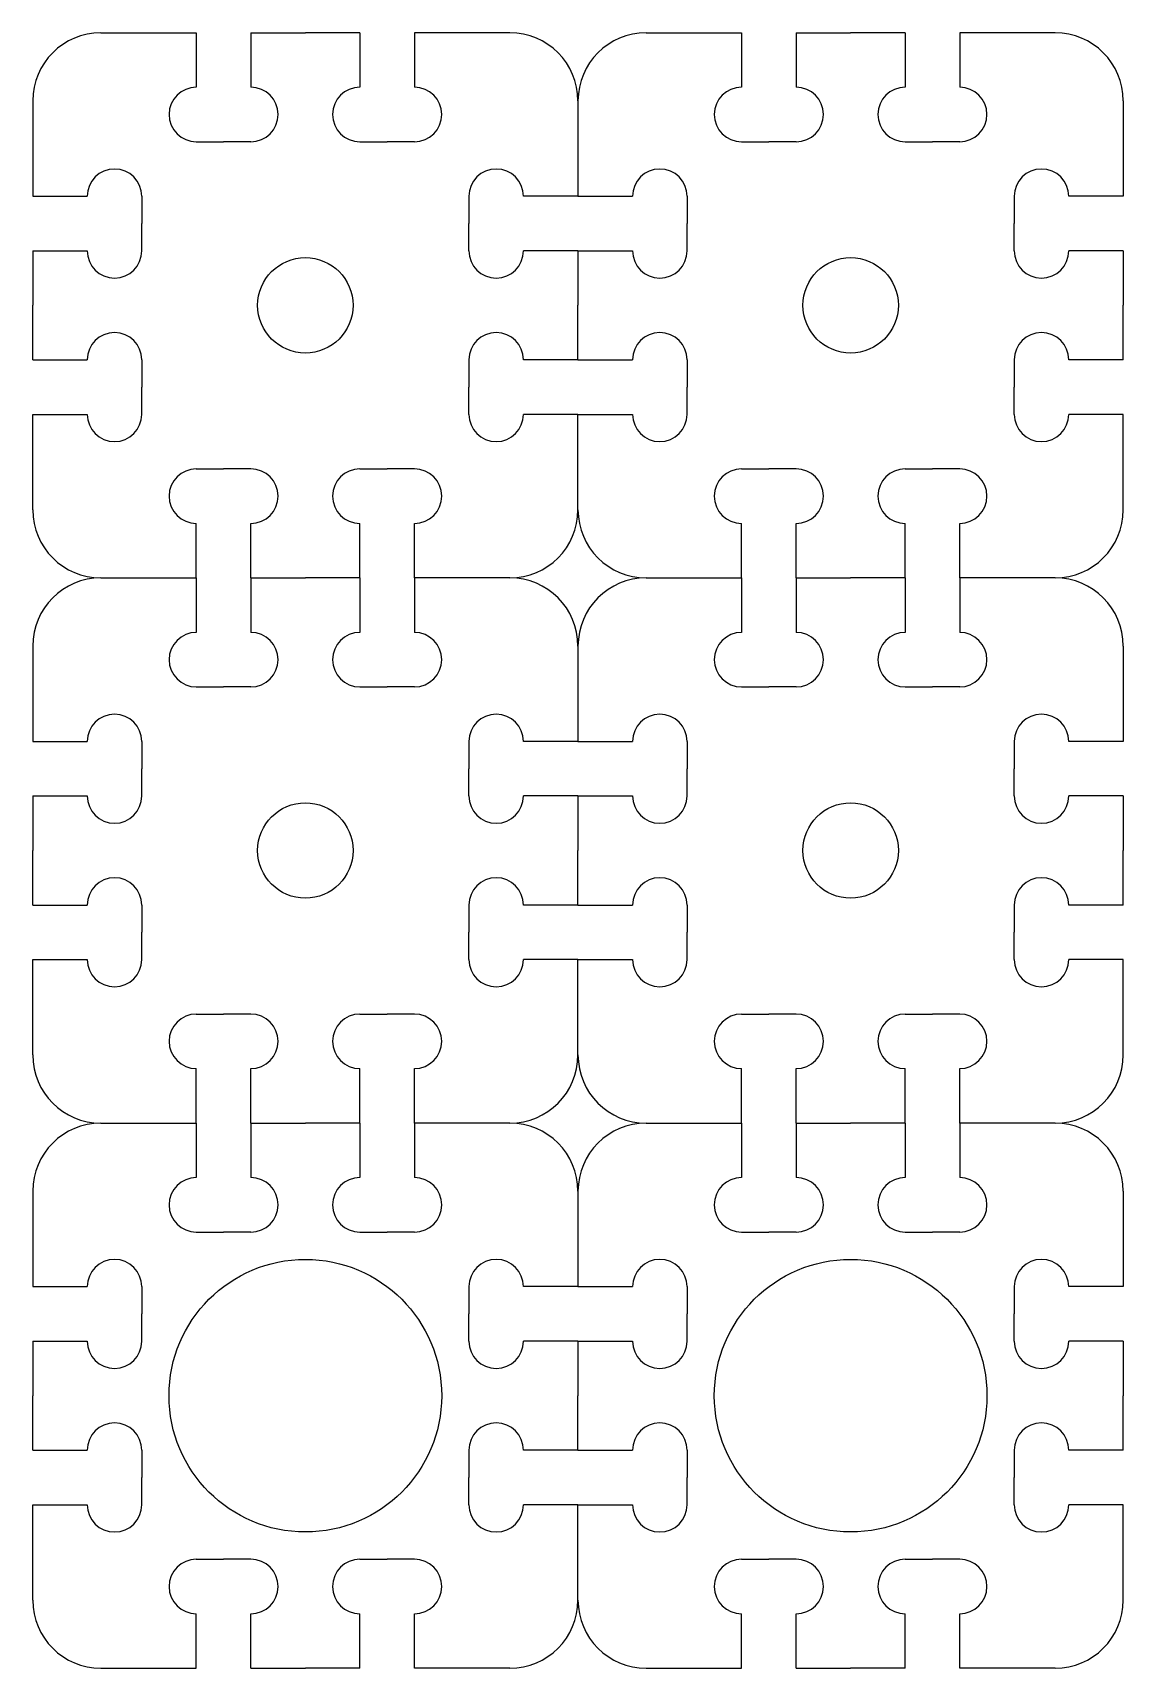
# Model space of a CAD drawing. Extents: x 0 to 80, y 0 to 120.
import ezdxf

# ---------------------------------------------------------------- set-up
doc = ezdxf.new("R2010")
doc.units = 0
doc.layers.get('0').update_dxf_attribs({"lineweight": 25, "true_color": 0x000000})

msp = doc.modelspace()

# ---------------------------------------------------------------- linework, layer by layer
for p, q in [((5, 120), (12, 120)), ((12, 120), (12, 116)), ((16, 120), (16, 116)), ((16, 120), (20, 120)), ((24, 120), (20, 120)), ((24, 120), (24, 116)), ((35, 120), (28, 120)), ((28, 120), (28, 116)), ((45, 120), (52, 120)), ((52, 120), (52, 116)), ((56, 120), (56, 116)), ((56, 120), (60, 120)), ((64, 120), (60, 120)), ((64, 120), (64, 116)), ((75, 120), (68, 120)), ((68, 120), (68, 116)), ((0, 115), (0, 108)), ((40, 115), (40, 108)), ((40, 115), (40, 108)), ((80, 115), (80, 108)), ((12, 112), (14, 112)), ((16, 112), (14, 112)), ((24, 112), (26, 112)), ((28, 112), (26, 112)), ((52, 112), (54, 112)), ((56, 112), (54, 112)), ((64, 112), (66, 112)), ((68, 112), (66, 112)), ((8, 108), (8, 106)), ((48, 108), (48, 106)), ((0, 108), (4, 108)), ((32, 108), (32, 106)), ((40, 108), (36, 108)), ((40, 108), (44, 108)), ((72, 108), (72, 106)), ((80, 108), (76, 108)), ((8, 104), (8, 106)), ((32, 104), (32, 106)), ((48, 104), (48, 106)), ((72, 104), (72, 106)), ((0, 104), (0, 100)), ((0, 104), (4, 104)), ((40, 104), (36, 104)), ((40, 104), (40, 100)), ((40, 104), (44, 104)), ((40, 104), (40, 100)), ((80, 104), (76, 104)), ((80, 104), (80, 100)), ((0, 96), (0, 100)), ((40, 96), (40, 100)), ((40, 96), (40, 100)), ((80, 96), (80, 100)), ((0, 96), (4, 96)), ((8, 96), (8, 94)), ((32, 96), (32, 94)), ((40, 96), (36, 96)), ((40, 96), (44, 96)), ((48, 96), (48, 94)), ((72, 96), (72, 94)), ((80, 96), (76, 96)), ((8, 92), (8, 94)), ((32, 92), (32, 94)), ((48, 92), (48, 94)), ((72, 92), (72, 94)), ((0, 92), (4, 92)), ((0, 85), (0, 92)), ((40, 92), (36, 92)), ((40, 85), (40, 92)), ((40, 92), (44, 92)), ((40, 85), (40, 92)), ((80, 92), (76, 92)), ((80, 85), (80, 92)), ((12, 88), (14, 88)), ((16, 88), (14, 88)), ((24, 88), (26, 88)), ((28, 88), (26, 88)), ((52, 88), (54, 88)), ((56, 88), (54, 88)), ((64, 88), (66, 88)), ((68, 88), (66, 88)), ((12, 80), (12, 84)), ((16, 80), (16, 84)), ((24, 80), (24, 84)), ((28, 80), (28, 84)), ((52, 80), (52, 84)), ((56, 80), (56, 84)), ((64, 80), (64, 84)), ((68, 80), (68, 84)), ((5, 80), (12, 80)), ((5, 80), (12, 80)), ((12, 80), (12, 76)), ((16, 80), (16, 76)), ((16, 80), (20, 80)), ((16, 80), (20, 80)), ((24, 80), (20, 80)), ((24, 80), (20, 80)), ((24, 80), (24, 76)), ((35, 80), (28, 80)), ((28, 80), (28, 76)), ((35, 80), (28, 80)), ((45, 80), (52, 80)), ((45, 80), (52, 80)), ((52, 80), (52, 76)), ((56, 80), (56, 76)), ((56, 80), (60, 80)), ((56, 80), (60, 80)), ((64, 80), (60, 80)), ((64, 80), (60, 80)), ((64, 80), (64, 76)), ((75, 80), (68, 80)), ((68, 80), (68, 76)), ((75, 80), (68, 80)), ((0, 75), (0, 68)), ((40, 75), (40, 68)), ((40, 75), (40, 68)), ((80, 75), (80, 68)), ((12, 72), (14, 72)), ((16, 72), (14, 72)), ((24, 72), (26, 72)), ((28, 72), (26, 72)), ((52, 72), (54, 72)), ((56, 72), (54, 72)), ((64, 72), (66, 72)), ((68, 72), (66, 72)), ((0, 68), (4, 68)), ((8, 68), (8, 66)), ((32, 68), (32, 66)), ((40, 68), (36, 68)), ((40, 68), (44, 68)), ((48, 68), (48, 66)), ((72, 68), (72, 66)), ((80, 68), (76, 68)), ((8, 64), (8, 66)), ((32, 64), (32, 66)), ((48, 64), (48, 66)), ((72, 64), (72, 66)), ((0, 64), (0, 60)), ((0, 64), (4, 64)), ((40, 64), (36, 64)), ((40, 64), (40, 60)), ((40, 64), (44, 64)), ((40, 64), (40, 60)), ((80, 64), (76, 64)), ((80, 64), (80, 60)), ((0, 56), (0, 60)), ((40, 56), (40, 60)), ((40, 56), (40, 60)), ((80, 56), (80, 60)), ((0, 56), (4, 56)), ((8, 56), (8, 54)), ((32, 56), (32, 54)), ((40, 56), (36, 56)), ((40, 56), (44, 56)), ((48, 56), (48, 54)), ((72, 56), (72, 54)), ((80, 56), (76, 56)), ((8, 52), (8, 54)), ((32, 52), (32, 54)), ((48, 52), (48, 54)), ((72, 52), (72, 54)), ((0, 52), (4, 52)), ((0, 45), (0, 52)), ((40, 52), (36, 52)), ((40, 45), (40, 52)), ((40, 52), (44, 52)), ((40, 45), (40, 52)), ((80, 52), (76, 52)), ((80, 45), (80, 52)), ((12, 48), (14, 48)), ((16, 48), (14, 48)), ((24, 48), (26, 48)), ((28, 48), (26, 48)), ((52, 48), (54, 48)), ((56, 48), (54, 48)), ((64, 48), (66, 48)), ((68, 48), (66, 48)), ((12, 40), (12, 44)), ((16, 40), (16, 44)), ((24, 40), (24, 44)), ((28, 40), (28, 44)), ((52, 40), (52, 44)), ((56, 40), (56, 44)), ((64, 40), (64, 44)), ((68, 40), (68, 44)), ((5, 40), (12, 40)), ((5, 40), (12, 40)), ((12, 40), (12, 36)), ((16, 40), (16, 36)), ((16, 40), (20, 40)), ((16, 40), (20, 40)), ((24, 40), (20, 40)), ((24, 40), (20, 40)), ((24, 40), (24, 36)), ((35, 40), (28, 40)), ((28, 40), (28, 36)), ((35, 40), (28, 40)), ((45, 40), (52, 40)), ((45, 40), (52, 40)), ((52, 40), (52, 36)), ((56, 40), (56, 36)), ((56, 40), (60, 40)), ((56, 40), (60, 40)), ((64, 40), (60, 40)), ((64, 40), (60, 40)), ((64, 40), (64, 36)), ((75, 40), (68, 40)), ((68, 40), (68, 36)), ((75, 40), (68, 40)), ((0, 35), (0, 28)), ((40, 35), (40, 28)), ((40, 35), (40, 28)), ((80, 35), (80, 28)), ((12, 32), (14, 32)), ((16, 32), (14, 32)), ((24, 32), (26, 32)), ((28, 32), (26, 32)), ((52, 32), (54, 32)), ((56, 32), (54, 32)), ((64, 32), (66, 32)), ((68, 32), (66, 32)), ((0, 28), (4, 28)), ((8, 28), (8, 26)), ((32, 28), (32, 26)), ((40, 28), (36, 28)), ((40, 28), (44, 28)), ((48, 28), (48, 26)), ((72, 28), (72, 26)), ((80, 28), (76, 28)), ((8, 24), (8, 26)), ((32, 24), (32, 26)), ((48, 24), (48, 26)), ((72, 24), (72, 26)), ((0, 24), (4, 24)), ((40, 24), (44, 24)), ((0, 24), (0, 20)), ((40, 24), (36, 24)), ((40, 24), (40, 20)), ((40, 24), (40, 20)), ((80, 24), (76, 24)), ((80, 24), (80, 20)), ((0, 16), (0, 20)), ((40, 16), (40, 20)), ((40, 16), (40, 20)), ((80, 16), (80, 20)), ((0, 16), (4, 16)), ((8, 16), (8, 14)), ((32, 16), (32, 14)), ((40, 16), (36, 16)), ((40, 16), (44, 16)), ((48, 16), (48, 14)), ((72, 16), (72, 14)), ((80, 16), (76, 16)), ((8, 12), (8, 14)), ((32, 12), (32, 14)), ((48, 12), (48, 14)), ((72, 12), (72, 14)), ((0, 12), (4, 12)), ((0, 5), (0, 12)), ((40, 12), (36, 12)), ((40, 5), (40, 12)), ((40, 12), (44, 12)), ((40, 5), (40, 12)), ((80, 12), (76, 12)), ((80, 5), (80, 12)), ((12, 8), (14, 8)), ((16, 8), (14, 8)), ((24, 8), (26, 8)), ((28, 8), (26, 8)), ((52, 8), (54, 8)), ((56, 8), (54, 8)), ((64, 8), (66, 8)), ((68, 8), (66, 8)), ((12, 0), (12, 4)), ((16, 0), (16, 4)), ((24, 0), (24, 4)), ((28, 0), (28, 4)), ((52, 0), (52, 4)), ((56, 0), (56, 4)), ((64, 0), (64, 4)), ((68, 0), (68, 4)), ((5, 0), (12, 0)), ((16, 0), (20, 0)), ((24, 0), (20, 0)), ((35, 0), (28, 0)), ((45, 0), (52, 0)), ((56, 0), (60, 0)), ((64, 0), (60, 0)), ((75, 0), (68, 0))]:
    msp.add_line(p, q)
for centre, radius in [((20, 100), 3.5), ((60, 100), 3.5), ((20, 60), 3.5), ((60, 60), 3.5), ((20, 20), 10), ((60, 20), 10)]:
    msp.add_circle(centre, radius)
for centre, radius, start, end in [((5, 115), 5, 90, 180), ((45, 115), 5, 90, 180), ((35, 115), 5, 0, 90), ((75, 115), 5, 0, 90), ((12, 114), 2, 90, 270), ((16, 114), 2, 270, 90), ((24, 114), 2, 90, 270), ((28, 114), 2, 270, 90), ((52, 114), 2, 90, 270), ((56, 114), 2, 270, 90), ((64, 114), 2, 90, 270), ((68, 114), 2, 270, 90), ((6, 108), 2, 0, 180), ((34, 108), 2, 0, 180), ((46, 108), 2, 0, 180), ((74, 108), 2, 0, 180), ((6, 104), 2, 180, 0), ((34, 104), 2, 180, 0), ((46, 104), 2, 180, 0), ((74, 104), 2, 180, 0), ((6, 96), 2, 0, 180), ((34, 96), 2, 0, 180), ((46, 96), 2, 0, 180), ((74, 96), 2, 0, 180), ((6, 92), 2, 180, 0), ((34, 92), 2, 180, 0), ((46, 92), 2, 180, 0), ((74, 92), 2, 180, 0), ((12, 86), 2, 90, 270), ((16, 86), 2, 270, 90), ((24, 86), 2, 90, 270), ((28, 86), 2, 270, 90), ((52, 86), 2, 90, 270), ((56, 86), 2, 270, 90), ((64, 86), 2, 90, 270), ((68, 86), 2, 270, 90), ((5, 85), 5, 180, 270), ((35, 85), 5, 270, 0), ((45, 85), 5, 180, 270), ((75, 85), 5, 270, 0), ((5, 75), 5, 90, 180), ((35, 75), 5, 0, 90), ((45, 75), 5, 90, 180), ((75, 75), 5, 0, 90), ((12, 74), 2, 90, 270), ((16, 74), 2, 270, 90), ((24, 74), 2, 90, 270), ((28, 74), 2, 270, 90), ((52, 74), 2, 90, 270), ((56, 74), 2, 270, 90), ((64, 74), 2, 90, 270), ((68, 74), 2, 270, 90), ((6, 68), 2, 0, 180), ((34, 68), 2, 0, 180), ((46, 68), 2, 0, 180), ((74, 68), 2, 0, 180), ((6, 64), 2, 180, 0), ((34, 64), 2, 180, 0), ((46, 64), 2, 180, 0), ((74, 64), 2, 180, 0), ((6, 56), 2, 0, 180), ((34, 56), 2, 0, 180), ((46, 56), 2, 0, 180), ((74, 56), 2, 0, 180), ((6, 52), 2, 180, 0), ((34, 52), 2, 180, 0), ((46, 52), 2, 180, 0), ((74, 52), 2, 180, 0), ((12, 46), 2, 90, 270), ((16, 46), 2, 270, 90), ((24, 46), 2, 90, 270), ((28, 46), 2, 270, 90), ((52, 46), 2, 90, 270), ((56, 46), 2, 270, 90), ((64, 46), 2, 90, 270), ((68, 46), 2, 270, 90), ((5, 45), 5, 180, 270), ((35, 45), 5, 270, 0), ((45, 45), 5, 180, 270), ((75, 45), 5, 270, 0), ((5, 35), 5, 90, 180), ((35, 35), 5, 0, 90), ((45, 35), 5, 90, 180), ((75, 35), 5, 0, 90), ((12, 34), 2, 90, 270), ((16, 34), 2, 270, 90), ((24, 34), 2, 90, 270), ((28, 34), 2, 270, 90), ((52, 34), 2, 90, 270), ((56, 34), 2, 270, 90), ((64, 34), 2, 90, 270), ((68, 34), 2, 270, 90), ((6, 28), 2, 0, 180), ((34, 28), 2, 0, 180), ((46, 28), 2, 0, 180), ((74, 28), 2, 0, 180), ((6, 24), 2, 180, 0), ((34, 24), 2, 180, 0), ((46, 24), 2, 180, 0), ((74, 24), 2, 180, 0), ((6, 16), 2, 0, 180), ((34, 16), 2, 0, 180), ((46, 16), 2, 0, 180), ((74, 16), 2, 0, 180), ((6, 12), 2, 180, 0), ((34, 12), 2, 180, 0), ((46, 12), 2, 180, 0), ((74, 12), 2, 180, 0), ((12, 6), 2, 90, 270), ((16, 6), 2, 270, 90), ((24, 6), 2, 90, 270), ((28, 6), 2, 270, 90), ((52, 6), 2, 90, 270), ((56, 6), 2, 270, 90), ((64, 6), 2, 90, 270), ((68, 6), 2, 270, 90), ((5, 5), 5, 180, 270), ((35, 5), 5, 270, 0), ((45, 5), 5, 180, 270), ((75, 5), 5, 270, 0)]:
    msp.add_arc(centre, radius, start, end)

doc.saveas('drawing.dxf')
